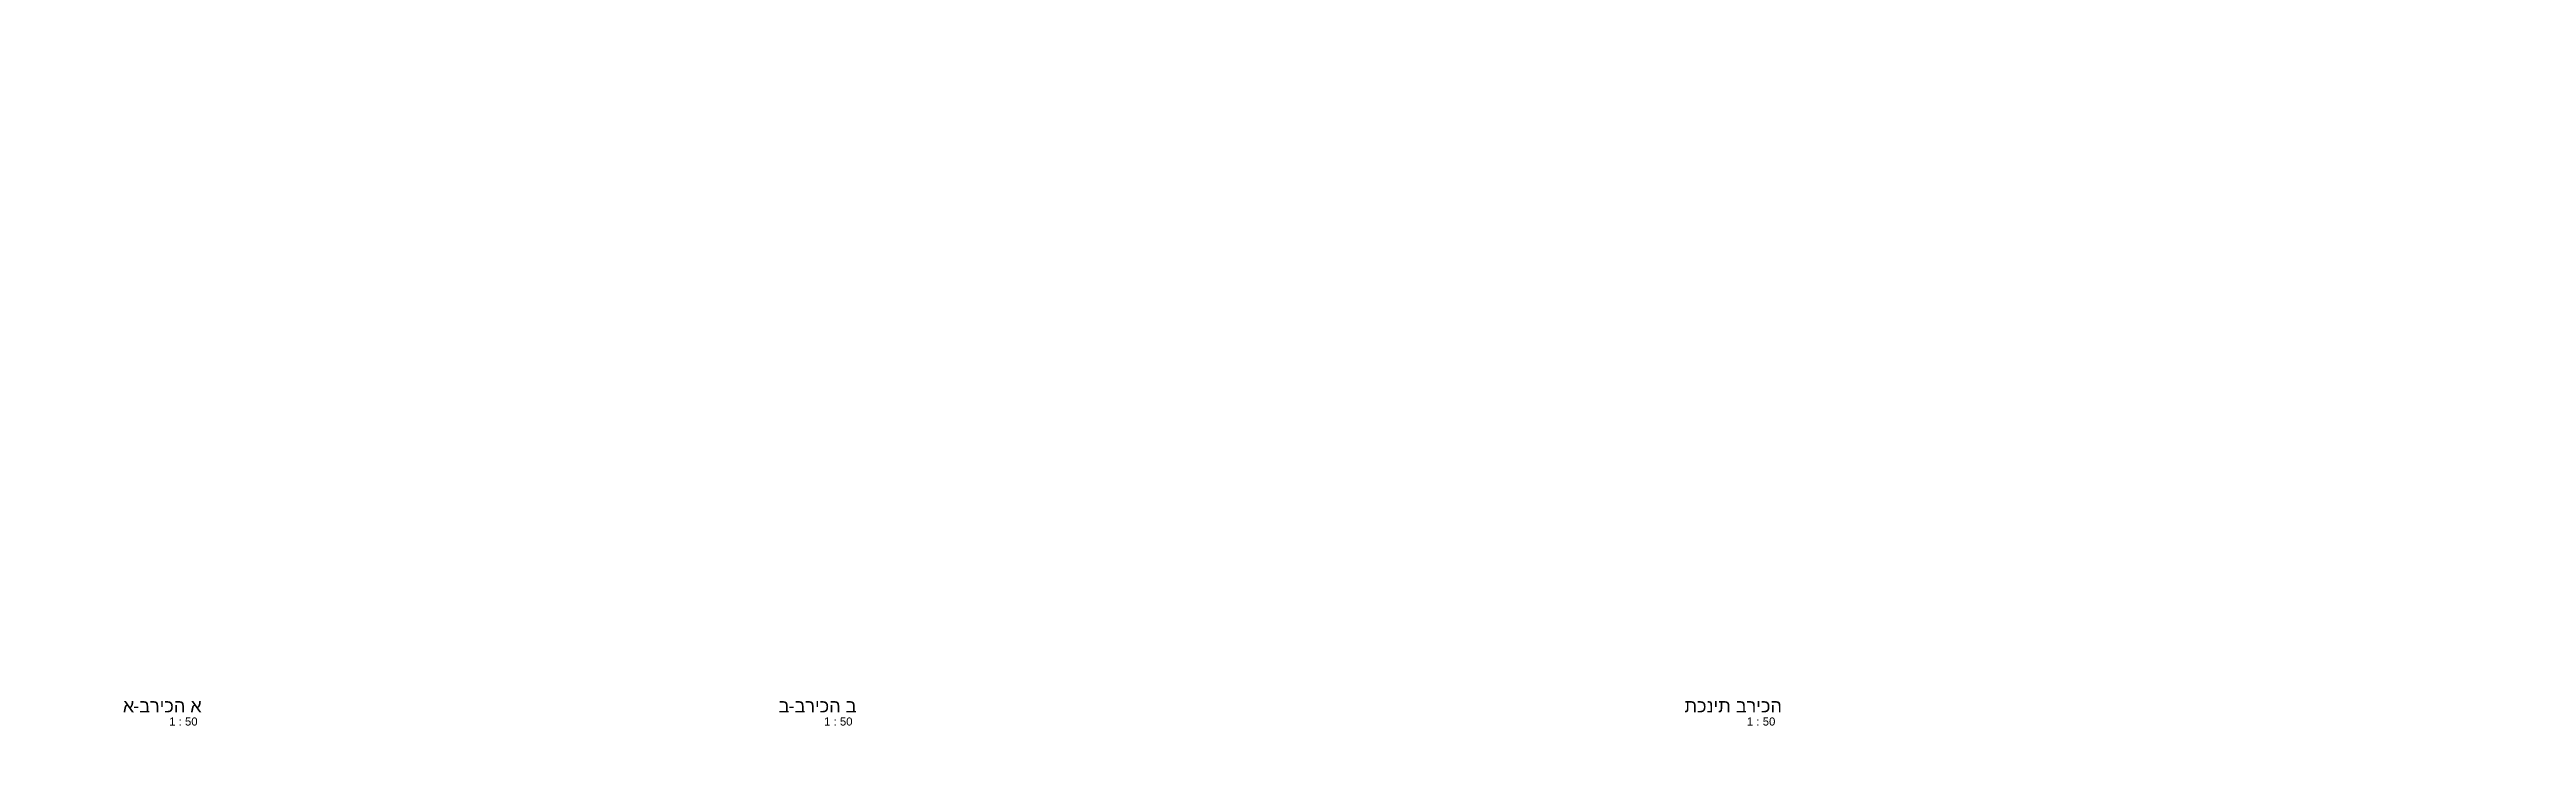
# Model space of a CAD drawing. Header units: centimetres. Extents: x -277.1 to -200.5, y 61.7 to 83.3.
import ezdxf

# ---------------------------------------------------------------- set-up
doc = ezdxf.new("R2010")
doc.units = ezdxf.units.CM
doc.layers.add('G-ANNO-TTLB', color=7, linetype='Continuous', lineweight=5)
doc.styles.add('Arial_16', font='arial.ttf', dxfattribs={"height": 0.25})
doc.styles.add('Arial_29', font='arial.ttf', dxfattribs={"height": 0.4})

msp = doc.modelspace()

# ---------------------------------------------------------------- texts
at = {"layer": 'G-ANNO-TTLB', "attachment_point": 1}
for s, insert, char_height, width, style in [('\\fArial|b0|i0|c177|p34|;א', (-274.803, 63.206), 0.4, 0.38481, 'Arial_29'), ('\\fArial|b0|i0|c177|p34|;-', (-274.485, 63.206), 0.4, 0.22447, 'Arial_29'), ('בריכה א', (-274.3, 63.206), 0.4, 2.17257, 'Arial_29'), ('\\fArial|b0|i0|c177|p34|;ב', (-254.543, 63.206), 0.4, 0.36878, 'Arial_29'), ('\\fArial|b0|i0|c177|p34|;-', (-254.239, 63.206), 0.4, 0.22447, 'Arial_29'), ('בריכה ב', (-254.053, 63.206), 0.4, 2.15654, 'Arial_29'), ('תכנית בריכה', (-226.554, 63.206), 0.4, 3.38312, 'Arial_29'), (' 1 ', (-273.472, 62.65), 0.25, 0.473, 'Arial_16'), (': ', (-273.081, 62.65), 0.25, 0.24051, 'Arial_16'), ('50', (-272.883, 62.65), 0.25, 0.46498, 'Arial_16'), (' 1 ', (-253.238, 62.65), 0.25, 0.473, 'Arial_16'), (': ', (-252.848, 62.65), 0.25, 0.24051, 'Arial_16'), ('50', (-252.649, 62.65), 0.25, 0.46498, 'Arial_16'), (' 1 ', (-224.727, 62.65), 0.25, 0.473, 'Arial_16'), (': ', (-224.336, 62.65), 0.25, 0.24051, 'Arial_16'), ('50', (-224.138, 62.65), 0.25, 0.46498, 'Arial_16')]:
    msp.add_mtext(s, dxfattribs=dict(at, insert=insert, char_height=char_height, width=width, style=style))

doc.saveas('drawing.dxf')
